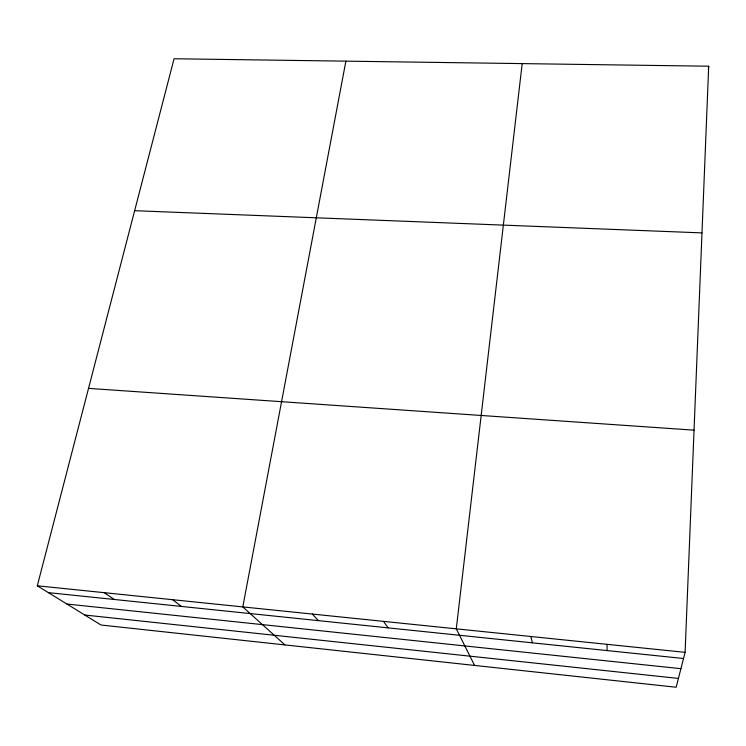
<?xml version="1.0" encoding="UTF-8"?>
<svg xmlns="http://www.w3.org/2000/svg" width="746" height="746" viewBox="0 0 746 746"><rect width="100%" height="100%" fill="white"/><g stroke="black" fill="none" stroke-linecap="round" stroke-linejoin="round"><path stroke-width="1.12" d="M685.098 652.349L708.7 66.207L174.07 58.757L37.3 585.797L100.999 625.017L676.156 687.243L685.098 652.349L37.3 585.797M708.336 69.453L708.7 66.207M522.191 63.606L456.282 628.841L474.577 665.432M345.892 61.153L242.795 606.908L284.953 644.917M134.644 210.689L701.986 232.892M88.532 388.377L694.041 430.162M48.415 592.641L683.523 658.504M66.926 604.036L680.912 668.686M84.764 615.021L678.412 678.431M104.263 592.669L114.185 599.458M172.736 599.709L181.427 606.433M312.35 614.051L318.402 620.635M383.491 621.362L388.162 627.871M530.77 636.497L532.457 642.838M607.02 644.33L607.113 650.577"/></g></svg>
